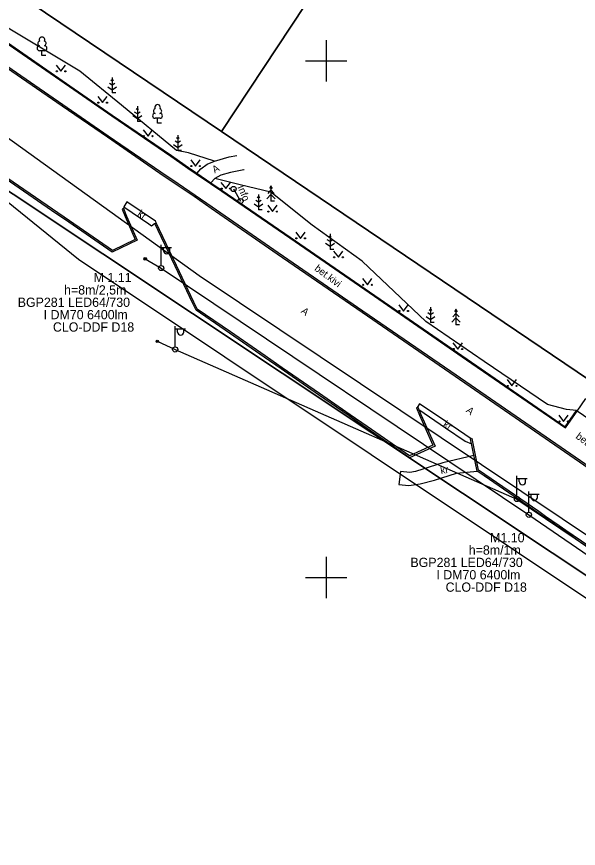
# Model space of a CAD drawing. Extents: x 641338 to 641996, y 6456526 to 6457159.
# Drawn here: x 641470.1 to 641524.4, y 6456823.8 to 6456904.3 of the extents above; entities that cross this region are included whole.
import ezdxf

# ---------------------------------------------------------------- set-up
doc = ezdxf.new("R2010")
doc.units = 0
for name, color, linetype in [('ABIJOONIS', 7, 'Continuous'), ('Default', 7, 'Continuous'), ('HALJASTUS', 7, 'Continuous'), ('LIIKLUS', 7, 'Continuous'), ('MOOTPIIR', 7, 'Continuous'), ('MPOHULIIN', 7, 'Continuous'), ('PIIR', 7, 'Continuous'), ('POST', 7, 'Continuous'), ('PUU', 7, 'Continuous'), ('RAJATIS', 7, 'Continuous'), ('TEE', 7, 'Continuous'), ('VORK', 7, 'Continuous')]:
    doc.layers.add(name, color=color, linetype=linetype)

# ---------------------------------------------------------------- blocks, each defined once
blk = doc.blocks.new('ANKURP')
at = {"layer": 'POST'}
for radius in [0.25, 0.21, 0.17, 0.13, 0.0902, 0.0502, 0.0102]:
    blk.add_circle((0, 0), radius, dxfattribs=at)
blk = doc.blocks.new('PUPOST')
at = {"layer": 'POST'}
blk.add_circle((0, 0), 0.5, dxfattribs=at)
blk = doc.blocks.new('VAPOST')
at = {"layer": 'POST'}
for p, q in [((0, 0.5), (0, 4.5)), ((0, 4), (2, 4)), ((0.45, 3.36), (0.45, 4)), ((1.68, 3.36), (1.68, 4)), ((0, 0), (0, 0))]:
    blk.add_line(p, q, dxfattribs=at)
blk.add_arc((1.07, 3.36), 0.613, 180, 0, dxfattribs=at)
blk = doc.blocks.new('PUPOST_2')
at = {"layer": 'Default'}
blk.add_circle((0, 0), 0.5, dxfattribs=at)
blk = doc.blocks.new('VAPOST_2')
at = {"layer": 'Default'}
for p, q in [((0, 0.5), (0, 4.5)), ((0, 4), (2, 4)), ((0.45, 3.36), (0.45, 4)), ((1.68, 3.36), (1.68, 4))]:
    blk.add_line(p, q, dxfattribs=at)
blk.add_arc((1.07, 3.36), 0.613, 180, 0, dxfattribs=at)
blk = doc.blocks.new('ANKURP_2')
at = {"layer": 'Default'}
for radius in [0.25, 0.234, 0.219, 0.203, 0.188, 0.172, 0.156, 0.141, 0.125, 0.11, 0.0939, 0.0783, 0.0628, 0.0472, 0.0316, 0.016, 0.000371]:
    blk.add_circle((0, 0), radius, dxfattribs=at)

msp = doc.modelspace()

# ---------------------------------------------------------------- linework, layer by layer
at = {"layer": 'HALJASTUS'}
for p, q in [((641473.901, 6456899.582), (641474.364, 6456898.975)), ((641474.364, 6456898.975), (641474.81, 6456899.582)), ((641477.921, 6456896.551), (641478.385, 6456895.944)), ((641478.385, 6456895.944), (641478.83, 6456896.551)), ((641482.323, 6456893.304), (641482.787, 6456892.697)), ((641482.787, 6456892.697), (641483.232, 6456893.304)), ((641486.911, 6456890.417), (641487.374, 6456889.81)), ((641487.374, 6456889.81), (641487.82, 6456890.417)), ((641489.839, 6456888.231), (641490.302, 6456887.625)), ((641490.302, 6456887.625), (641490.748, 6456888.231)), ((641494.354, 6456886.015), (641494.818, 6456885.408)), ((641494.818, 6456885.408), (641495.263, 6456886.015)), ((641497.066, 6456883.422), (641497.53, 6456882.815)), ((641497.53, 6456882.815), (641497.975, 6456883.422)), ((641500.725, 6456881.592), (641501.189, 6456880.985)), ((641501.189, 6456880.985), (641501.634, 6456881.592)), ((641503.529, 6456878.932), (641503.993, 6456878.326)), ((641503.993, 6456878.326), (641504.438, 6456878.932)), ((641507.024, 6456876.396), (641507.488, 6456875.79)), ((641507.488, 6456875.79), (641507.933, 6456876.396)), ((641512.272, 6456872.716), (641512.735, 6456872.109)), ((641512.735, 6456872.109), (641513.181, 6456872.716)), ((641517.514, 6456869.149), (641517.977, 6456868.542)), ((641517.977, 6456868.542), (641518.423, 6456869.149)), ((641522.499, 6456865.711), (641522.962, 6456865.104)), ((641522.962, 6456865.104), (641523.408, 6456865.711))]:
    msp.add_line(p, q, dxfattribs=at)
for points in [[(641489.214, 6456890.272), (641486.688, 6456891.08), (641485.539, 6456891.331), (641480.227, 6456895.717), (641476.183, 6456898.984), (641460.126, 6456908.626), (641460.74, 6456912.131), (641460.718, 6456912.536)], [(641524.226, 6456866.155), (641523.236, 6456866.259), (641521.397, 6456866.744), (641515.302, 6456870.9), (641509.633, 6456874.766), (641503.475, 6456880.621), (641498.658, 6456884.086), (641494.674, 6456887.275), (641491.7, 6456888.004), (641489.241, 6456888.594)]]:
    msp.add_lwpolyline(points, dxfattribs=at)
for centre in [(641473.963, 6456898.975), (641474.792, 6456898.975), (641477.984, 6456895.944), (641478.812, 6456895.944), (641482.386, 6456892.697), (641483.214, 6456892.697), (641486.973, 6456889.81), (641487.802, 6456889.81), (641489.901, 6456887.625), (641490.73, 6456887.625), (641494.417, 6456885.408), (641495.245, 6456885.408), (641497.129, 6456882.815), (641497.958, 6456882.815), (641500.788, 6456880.985), (641501.616, 6456880.985), (641503.592, 6456878.326), (641504.421, 6456878.326), (641507.087, 6456875.79), (641507.915, 6456875.79), (641512.334, 6456872.109), (641513.163, 6456872.109), (641517.576, 6456868.542), (641518.405, 6456868.542), (641522.561, 6456865.104), (641523.39, 6456865.104)]:
    msp.add_circle(centre, 0.055, dxfattribs=at)
at = {"layer": 'LIIKLUS'}
msp.add_line((641491.052, 6456887.596), (641491.72, 6456886.42), dxfattribs=at)
at = {"layer": 'MOOTPIIR'}
msp.add_lwpolyline([(641419.091, 6456906.878), (641419.169, 6456919.63), (641423.619, 6456921.194), (641434.319, 6456919.356), (641439.598, 6456915.509), (641440.693, 6456913.115), (641487.726, 6456879.214), (641600.939, 6456803.419), (641676.796, 6456752.634), (641781.831, 6456703.162), (641880.766, 6456677.259), (641879.242, 6456671.437), (641824.896, 6456685.666), (641779.398, 6456695.477), (641671.126, 6456746.768), (641560.867, 6456824.148), (641476.061, 6456880.767), (641436.946, 6456912.497), (641434.778, 6456915.399), (641422.576, 6456917.098), (641422.565, 6456907.195)], close=True, dxfattribs=at)
at = {"layer": 'MPOHULIIN'}
for points in [[(641485.411, 6456872.074), (641485.411, 6456872.074), (641518.454, 6456857.603)], [(641518.454, 6456857.603), (641560.697, 6456829.097)]]:
    msp.add_lwpolyline(points, dxfattribs=at)
at = {"layer": 'PIIR'}
for points in [[(641457.3, 6456915.16), (641488.25, 6456959.93), (641505.99, 6456985.6), (641516.19, 6456976.84), (641526.64, 6456960.83), (641530.6, 6456954.75), (641529, 6456952.34), (641489.88, 6456893.14)], [(641489.88, 6456893.14), (641529, 6456952.34), (641530.6, 6456954.75), (641542.27, 6456943.62), (641550.81, 6456943.61), (641568.62, 6456958.15), (641588.67, 6456976.54), (641606.42, 6456957.44), (641587.02, 6456939.36), (641623.42, 6456898.6), (641616.93, 6456892.36), (641609.15, 6456889.17), (641585.23, 6456907.24), (641571.2, 6456892.12), (641595.65, 6456874.95), (641572.98, 6456836.97)], [(641420.44, 6456525.64), (641418.08, 6456576.41), (641468.4, 6456569.92), (641468.72, 6456634.28), (641486.12, 6456634.62), (641487.48, 6456704.91), (641470.07, 6456705.14), (641430.06, 6456705.67), (641428.79, 6456633.47), (641420.12, 6456625.94), (641429.7, 6456908.57), (641435.04, 6456910.2), (641582.54, 6456812), (641698.58, 6456730.12), (641784.46, 6456699.96), (641776.88, 6456683.2), (641794.24, 6456670.65), (641686.25, 6456639.52), (641686.92, 6456604.01), (641703.06, 6456581.24), (641637.27, 6456564.65), (641517.65, 6456541.69)]]:
    msp.add_lwpolyline(points, close=True, dxfattribs=at)
msp.add_lwpolyline([(641698.58, 6456730.12), (641582.54, 6456812), (641435.04, 6456910.2), (641429.7, 6456908.57), (641428.1, 6456932.9), (641435.87, 6456929.64), (641457.3, 6456915.16), (641489.88, 6456893.14), (641572.98, 6456836.97), (641591.75, 6456824.28), (641594.98, 6456817.67), (641646.18, 6456782.39)], dxfattribs=at)
at = {"layer": 'POST'}
msp.add_line((641482.516, 6456880.838), (641484.059, 6456879.944), dxfattribs=at)
msp.add_lwpolyline([(641483.681, 6456872.859), (641485.411, 6456872.074)], dxfattribs=at)
at = {"layer": 'PUU'}
for p, q in [((641472.768, 6456900.971), (641472.288, 6456900.971)), ((641472.528, 6456900.496), (641472.528, 6456900.971)), ((641472.908, 6456900.496), (641472.528, 6456900.496)), ((641479.31, 6456898.031), (641479.186, 6456898.113)), ((641479.31, 6456898.38), (641479.31, 6456896.88)), ((641479.434, 6456898.113), (641479.31, 6456898.031)), ((641478.886, 6456897.47), (641479.31, 6456897.187)), ((641479.31, 6456897.63), (641479.043, 6456897.808)), ((641479.577, 6456897.808), (641479.31, 6456897.63)), ((641479.31, 6456897.187), (641479.734, 6456897.47)), ((641479.67, 6456896.88), (641479.31, 6456896.88)), ((641481.751, 6456894.857), (641481.485, 6456895.035)), ((641481.751, 6456895.257), (641481.627, 6456895.34)), ((641481.751, 6456895.607), (641481.751, 6456894.107)), ((641481.876, 6456895.34), (641481.751, 6456895.257)), ((641482.018, 6456895.035), (641481.751, 6456894.857)), ((641481.327, 6456894.696), (641481.751, 6456894.414)), ((641481.751, 6456894.414), (641482.175, 6456894.696)), ((641482.111, 6456894.107), (641481.751, 6456894.107)), ((641483.942, 6456894.433), (641483.462, 6456894.433)), ((641483.702, 6456893.958), (641483.702, 6456894.433)), ((641484.082, 6456893.958), (641483.702, 6456893.958)), ((641485.659, 6456892.453), (641485.534, 6456892.536)), ((641485.659, 6456892.803), (641485.659, 6456891.303)), ((641485.783, 6456892.536), (641485.659, 6456892.453)), ((641485.234, 6456891.892), (641485.659, 6456891.61)), ((641485.659, 6456892.053), (641485.392, 6456892.231)), ((641485.925, 6456892.231), (641485.659, 6456892.053)), ((641485.659, 6456891.61), (641486.083, 6456891.892)), ((641486.019, 6456891.303), (641485.659, 6456891.303)), ((641494.665, 6456887.905), (641494.515, 6456887.655)), ((641494.815, 6456887.655), (641494.665, 6456887.905)), ((641494.665, 6456887.905), (641494.665, 6456886.405)), ((641493.467, 6456886.712), (641493.343, 6456886.795)), ((641493.467, 6456887.062), (641493.467, 6456885.562)), ((641493.591, 6456886.795), (641493.467, 6456886.712)), ((641494.665, 6456887.055), (641494.265, 6456886.655)), ((641494.665, 6456887.505), (641494.365, 6456887.155)), ((641494.965, 6456887.155), (641494.665, 6456887.505)), ((641495.065, 6456886.655), (641494.665, 6456887.055)), ((641493.043, 6456886.152), (641493.467, 6456885.869)), ((641493.467, 6456886.312), (641493.2, 6456886.49)), ((641493.734, 6456886.49), (641493.467, 6456886.312)), ((641493.467, 6456885.869), (641493.891, 6456886.152)), ((641495.025, 6456886.405), (641494.665, 6456886.405)), ((641493.827, 6456885.562), (641493.467, 6456885.562)), ((641500.381, 6456882.9), (641500.256, 6456882.983)), ((641500.381, 6456883.25), (641500.381, 6456881.75)), ((641500.505, 6456882.983), (641500.381, 6456882.9)), ((641499.956, 6456882.339), (641500.381, 6456882.057)), ((641500.381, 6456882.5), (641500.114, 6456882.678)), ((641500.647, 6456882.678), (641500.381, 6456882.5)), ((641500.381, 6456882.057), (641500.805, 6456882.339)), ((641500.741, 6456881.75), (641500.381, 6456881.75)), ((641510.106, 6456875.421), (641509.839, 6456875.599)), ((641510.106, 6456875.821), (641509.981, 6456875.904)), ((641510.106, 6456876.171), (641510.106, 6456874.671)), ((641510.23, 6456875.904), (641510.106, 6456875.821)), ((641510.372, 6456875.599), (641510.106, 6456875.421)), ((641512.555, 6456875.564), (641512.255, 6456875.214)), ((641512.555, 6456875.964), (641512.405, 6456875.714)), ((641512.705, 6456875.714), (641512.555, 6456875.964)), ((641512.555, 6456875.964), (641512.555, 6456874.464)), ((641512.855, 6456875.214), (641512.555, 6456875.564)), ((641509.682, 6456875.261), (641510.106, 6456874.978)), ((641510.106, 6456874.978), (641510.53, 6456875.261)), ((641512.555, 6456875.114), (641512.155, 6456874.714)), ((641512.955, 6456874.714), (641512.555, 6456875.114)), ((641510.466, 6456874.671), (641510.106, 6456874.671)), ((641512.915, 6456874.464), (641512.555, 6456874.464))]:
    msp.add_line(p, q, dxfattribs=at)
for centre, radius, start, end in [((641472.528, 6456902.016), 0.277, 332.5799, 207.4201), ((641472.29, 6456901.208), 0.238, 90.0016, 269.3953), ((641472.357, 6456901.669), 0.233, 109.02174, 253.14154), ((641472.698, 6456901.669), 0.233, 286.85082, 70.98591), ((641472.765, 6456901.208), 0.238, 270.6047, 89.9984), ((641483.702, 6456895.478), 0.277, 332.5799, 207.4201), ((641483.464, 6456894.67), 0.238, 90.0016, 269.3953), ((641483.532, 6456895.131), 0.233, 109.02174, 253.14154), ((641483.872, 6456895.131), 0.233, 286.85082, 70.98591), ((641483.939, 6456894.67), 0.238, 270.6047, 89.9984)]:
    msp.add_arc(centre, radius, start, end, dxfattribs=at)
at = {"layer": 'RAJATIS'}
msp.add_line((641491.052, 6456887.596), (641491.72, 6456886.42), dxfattribs=at)
for centre in [(641491.052, 6456887.596), (641491.72, 6456886.42)]:
    msp.add_circle(centre, 0.25, dxfattribs=at)
at = {"layer": 'TEE'}
for points in [[(641479.326, 6456881.474), (641475.121, 6456884.385), (641473.465, 6456885.52), (641468.541, 6456888.913), (641463.541, 6456892.364), (641462.898, 6456892.788), (641459.573, 6456895.074), (641458.92, 6456895.532), (641453.753, 6456899.09), (641448.424, 6456902.754), (641442.261, 6456906.992), (641441.874, 6456907.738), (641440.135, 6456911.363), (641438.224, 6456915.267), (641438.359, 6456915.333)], [(641479.34, 6456881.647), (641475.206, 6456884.509), (641473.55, 6456885.644), (641468.626, 6456889.036), (641463.625, 6456892.488), (641462.982, 6456892.912), (641459.659, 6456895.197), (641459.006, 6456895.655), (641453.838, 6456899.214), (641448.509, 6456902.878), (641442.377, 6456907.094), (641442.008, 6456907.805), (641440.27, 6456911.428), (641438.359, 6456915.333)], [(641463.817, 6456905.358), (641475.594, 6456897.228), (641479.285, 6456894.677), (641484.993, 6456890.769), (641486.637, 6456889.613), (641487.454, 6456889.048), (641488.821, 6456888.108), (641489.918, 6456887.37), (641496.48, 6456882.858), (641504.671, 6456877.217), (641513.591, 6456871.074), (641523.139, 6456864.485), (641524.291, 6456866.109), (641524.226, 6456866.155)], [(641463.862, 6456905.424), (641475.639, 6456897.294), (641479.33, 6456894.743), (641485.039, 6456890.835), (641486.683, 6456889.679), (641487.499, 6456889.114), (641488.866, 6456888.174), (641489.963, 6456887.436), (641496.525, 6456882.924), (641504.716, 6456877.283), (641513.636, 6456871.14), (641523.119, 6456864.596), (641524.226, 6456866.155)], [(641526.888, 6456859.706), (641523.666, 6456861.925), (641512.05, 6456869.94), (641503.564, 6456875.773), (641495.366, 6456881.41), (641488.974, 6456885.831), (641487.337, 6456886.976), (641485.691, 6456888.09), (641484.016, 6456889.213), (641478.936, 6456892.716), (641474.554, 6456895.733), (641462.834, 6456903.806)], [(641526.803, 6456859.582), (641523.581, 6456861.802), (641511.965, 6456869.816), (641503.479, 6456875.649), (641495.281, 6456881.287), (641488.888, 6456885.708), (641487.252, 6456886.852), (641485.607, 6456887.966), (641483.932, 6456889.089), (641478.851, 6456892.592), (641474.469, 6456895.609), (641462.749, 6456903.682)], [(641487.515, 6456889.103), (641487.888, 6456889.536), (641488.516, 6456889.979), (641489.214, 6456890.272), (641490.634, 6456890.698), (641491.377, 6456890.828)], [(641492.093, 6456889.431), (641492.044, 6456889.434), (641490.753, 6456889.204), (641489.817, 6456888.945), (641489.241, 6456888.594), (641488.867, 6456888.174)], [(641483.567, 6456884.331), (641483.572, 6456884.348), (641483.492, 6456884.467), (641480.744, 6456886.365), (641480.444, 6456885.865), (641480.408, 6456885.699)], [(641480.408, 6456885.699), (641480.71, 6456884.98), (641481.724, 6456882.643), (641479.326, 6456881.474)], [(641480.408, 6456885.699), (641480.27, 6456885.641), (641480.572, 6456884.921), (641481.529, 6456882.715), (641479.34, 6456881.647)], [(641480.444, 6456885.865), (641482.855, 6456884.234), (641483.131, 6456884.014), (641483.402, 6456884.261), (641483.431, 6456884.267)], [(641508.743, 6456866.432), (641508.882, 6456866.488), (641509.166, 6456865.781), (641510.536, 6456862.723), (641508.064, 6456861.596), (641503.884, 6456864.497), (641502.229, 6456865.639), (641499.273, 6456867.684), (641495.657, 6456870.184), (641494.01, 6456871.324), (641490.671, 6456873.637), (641487.432, 6456875.869), (641487.085, 6456876.566), (641485.397, 6456880.125), (641483.431, 6456884.267), (641483.567, 6456884.331)], [(641508.743, 6456866.432), (641509.028, 6456865.722), (641510.338, 6456862.798), (641508.079, 6456861.768), (641503.969, 6456864.62), (641502.314, 6456865.762), (641499.358, 6456867.807), (641495.742, 6456870.307), (641494.095, 6456871.447), (641490.756, 6456873.76), (641487.549, 6456875.971), (641487.22, 6456876.632), (641485.533, 6456880.189), (641483.567, 6456884.331)], [(641514.02, 6456863.425), (641511.574, 6456865.116), (641509.047, 6456866.821), (641508.815, 6456866.461)], [(641527.583, 6456865.661), (641526.742, 6456864.432), (641524.291, 6456866.109), (641525.128, 6456867.332)], [(641508.976, 6456866.255), (641511.552, 6456864.474), (641513.454, 6456863.207), (641514.072, 6456862.93)], [(641574.176, 6456819.367), (641574.087, 6456819.246), (641573.477, 6456819.693), (641569.089, 6456822.724), (641564.142, 6456826.136), (641559.191, 6456829.545), (641554.386, 6456832.862), (641552.733, 6456834.006), (641549.303, 6456836.363), (641544.366, 6456839.767), (641539.417, 6456843.186), (641534.486, 6456846.59), (641529.551, 6456849.993), (641524.61, 6456853.399), (641523.103, 6456854.448), (641522.462, 6456854.881), (641521.122, 6456855.801), (641520.478, 6456856.256), (641515.273, 6456859.845), (641514.607, 6456860.305), (641513.973, 6456863.415), (641514.12, 6456863.445)], [(641574.176, 6456819.367), (641573.564, 6456819.815), (641569.174, 6456822.847), (641564.227, 6456826.26), (641559.276, 6456829.669), (641554.471, 6456832.985), (641552.818, 6456834.129), (641549.388, 6456836.487), (641544.451, 6456839.89), (641539.502, 6456843.309), (641534.571, 6456846.713), (641529.636, 6456850.116), (641524.695, 6456853.522), (641523.188, 6456854.572), (641522.546, 6456855.005), (641521.208, 6456855.924), (641520.564, 6456856.379), (641515.358, 6456859.968), (641514.742, 6456860.394), (641514.12, 6456863.445)], [(641514.301, 6456861.807), (641511.286, 6456861.117), (641508.661, 6456860.253), (641508.086, 6456860.157), (641507.181, 6456860.265), (641507.025, 6456859.012), (641507.99, 6456858.924), (641509.1, 6456859.084), (641510.495, 6456859.439), (641512.613, 6456860.112), (641514.618, 6456860.297)]]:
    msp.add_lwpolyline(points, dxfattribs=at)
at = {"layer": 'VORK'}
for p, q in [((641500, 6456902), (641500, 6456898)), ((641498, 6456900), (641502, 6456900)), ((641500, 6456852), (641500, 6456848)), ((641498, 6456850), (641502, 6456850))]:
    msp.add_line(p, q, dxfattribs=at)
msp.add_lwpolyline([(641484.059, 6456879.944), (641519.608, 6456856.077), (641560.334, 6456828.139), (641601.372, 6456800.927), (641645.007, 6456770.409), (641675.632, 6456750.003), (641730.271, 6456723.771), (641781.395, 6456699.564), (641827.406, 6456688.095), (641877.081, 6456675.204)], dxfattribs=at)

# ---------------------------------------------------------------- block references
at = {"layer": 'POST', "xscale": 0.5, "yscale": 0.5}
for name, p in [('VAPOST', (641484.059, 6456879.944)), ('ANKURP', (641482.516, 6456880.838)), ('PUPOST', (641484.059, 6456879.944)), ('VAPOST_2', (641485.411, 6456872.074)), ('ANKURP_2', (641483.681, 6456872.859)), ('PUPOST_2', (641485.411, 6456872.074)), ('VAPOST_2', (641518.454, 6456857.603)), ('PUPOST_2', (641518.454, 6456857.603)), ('VAPOST', (641519.608, 6456856.077)), ('PUPOST', (641519.608, 6456856.077))]:
    msp.add_blockref(name, p, dxfattribs=at)

# ---------------------------------------------------------------- texts
at = {"layer": 'ABIJOONIS'}
for s, p in [('M 1.11', (641477.531, 6456878.58)), ('h=8m/2,5m', (641474.664, 6456877.384)), ('BGP281 LED64/730', (641470.185, 6456876.188)), ('I DM70 6400lm', (641472.693, 6456874.992)), ('CLO-DDF D18', (641473.589, 6456873.796)), ('M1.10', (641515.86, 6456853.416)), ('h=8m/1m', (641513.799, 6456852.22)), ('BGP281 LED64/730', (641508.155, 6456851.024)), ('I DM70 6400lm', (641510.663, 6456849.828)), ('CLO-DDF D18', (641511.559, 6456848.632))]:
    msp.add_text(s, height=0.896, rotation=359.99605, dxfattribs=at).set_placement(p)
at = {"layer": 'LIIKLUS'}
msp.add_text('Info', height=0.7, rotation=292.83365, dxfattribs=at).set_placement((641491.414, 6456887.784))
at = {"layer": 'RAJATIS'}
msp.add_text('Info', height=0.7, rotation=292.83365, dxfattribs=at).set_placement((641491.414, 6456887.784))
at = {"layer": 'TEE'}
for s, rotation, p in [('A', 30.96376, (641489.234, 6456889.089)), ('kr', 325.85573, (641481.708, 6456885.047)), ('bet.kivi', 323.26717, (641498.821, 6456879.78)), ('A', 320.81304, (641497.519, 6456875.679)), ('A', 320.81304, (641513.477, 6456866.071)), ('kr', 325.85573, (641511.244, 6456864.665)), ('bet.kivi', 323.26717, (641524.079, 6456863.532)), ('kr', 10.35168, (641511.118, 6456860.005))]:
    msp.add_text(s, height=0.7, rotation=rotation, dxfattribs=at).set_placement(p)

doc.saveas('drawing.dxf')
